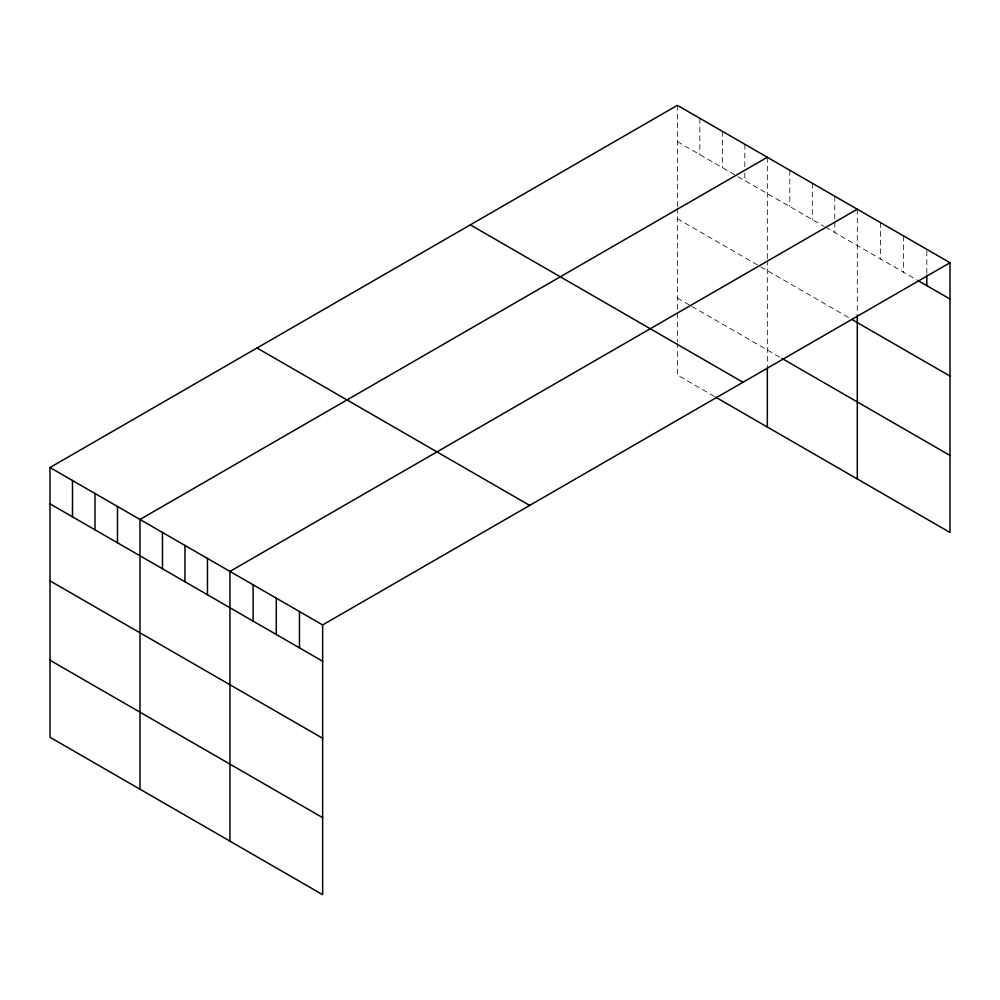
<?xml version="1.0" encoding="UTF-8"?>
<svg xmlns="http://www.w3.org/2000/svg" width="1000" height="1000" viewBox="0 0 1000 1000"><rect width="100%" height="100%" fill="white"/><g stroke="black" fill="none" stroke-linecap="round" stroke-linejoin="round"><path stroke-width="0.75" stroke-dasharray="5 3.75" d="M677.35 141.637L824.212 226.438M825.537 227.2L916.525 279.725M677.35 218.663L849.362 317.975M677.35 298.038L690.575 305.675M691.9 306.438L780.55 357.625M714.4 396.45L677.35 375.062L677.35 343.35M926.825 250.875L926.825 273.562M903.65 235.975L903.65 272.288M880.475 222.6L880.475 258.913M857.3 209.213L857.3 313.5M834.8 196.225L834.8 220.438M834.8 221.95L834.8 232.537M812.312 183.25L812.312 219.562M789.812 170.263L789.812 206.575M767.325 157.275L767.325 258.538M767.325 260.038L767.325 366.6M744.825 144.288L744.825 166.975M744.825 173.038L744.825 180.6M722.337 131.3L722.337 167.613M699.837 118.312L699.837 154.625M677.35 105.325L677.35 206.588M677.35 208.1L677.35 311.625M677.35 313.137L677.35 341.838"/><path stroke-width="1.5" d="M950 262.738L322.65 624.938L322.65 894.675L50 737.262L50 467.525L677.35 105.325L950 262.738L950 532.475L715.725 397.225M767.325 157.275L139.975 519.462L139.975 789.212M857.3 209.213L229.95 571.413L229.95 841.15M917.812 280.462L950 299.05M852 319.513L950 376.087M781.875 358.387L950 455.45M470.325 224.85L742.975 382.262M257.025 348L529.675 505.412M50 467.525L322.65 624.938M50 503.837L322.65 661.25M50 580.862L322.65 738.275M50 660.225L322.65 817.65M926.825 275.075L926.825 285.675M857.3 315.012L857.3 478.963M767.325 368.113L767.325 427.013M299.475 611.55L299.475 647.862M276.3 598.175L276.3 634.487M253.125 584.788L253.125 621.1M207.463 558.425L207.463 594.738M184.963 545.438L184.963 581.75M162.475 532.45L162.475 568.763M117.487 506.475L117.487 542.788M94.987 493.488L94.987 529.8M72.5 480.5L72.5 516.812"/></g></svg>
